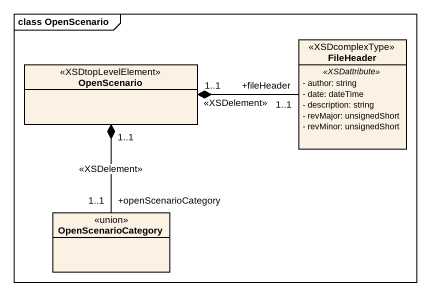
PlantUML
@startuml
mainframe class OpenScenario
hide circle
hide empty members
skinparam classAttributeIconSize 0
class FileHeader <<XSDcomplexType>> {
  .. <<XSDattribute>> ..
  - author: string
  - date: dateTime
  - description: string
  - revMajor: unsignedShort
  - revMinor: unsignedShort
}
class OpenScenario <<XSDtopLevelElement>>
class OpenScenarioCategory <<union>>
OpenScenario "1..1" *-right- "+fileHeader\n1..1" FileHeader : <<XSDelement>>
OpenScenario "1..1" *-- "+openScenarioCategory\n1..1" OpenScenarioCategory : <<XSDelement>>
@enduml
